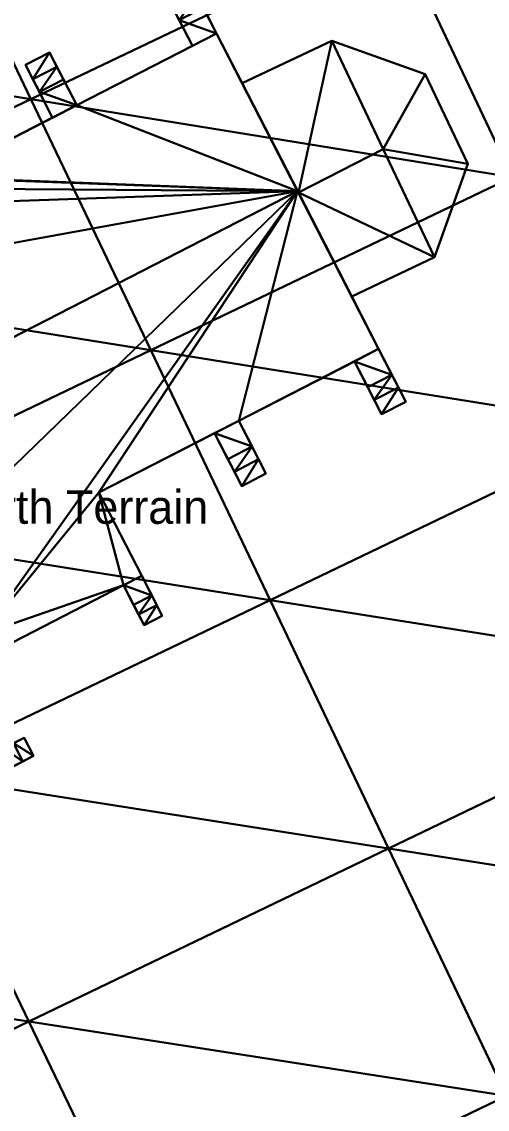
# Model space of a CAD drawing. Extents: x -73 to 71, y -63 to 63.
# Drawn here: x 6.94 to 20.79, y -17.43 to 14.95 of the extents above; entities that cross this region are included whole.
import ezdxf

# ---------------------------------------------------------------- set-up
doc = ezdxf.new("R2010")
doc.units = 0
doc.header["$MEASUREMENT"] = 0
doc.layers.get('0').update_dxf_attribs({"color": 13, "linetype": 'CONTINUOUS'})
doc.layers.add('GOOGLE_EARTH_TERRAIN', color=144, linetype='CONTINUOUS')

# ---------------------------------------------------------------- blocks, each defined once
blk = doc.blocks.new('EDGE2')
at = {"color": 252}
mesh = blk.add_polyface(dxfattribs=at)
corners = [(0, 1.77, 3.143), (0, 0), (0, 0, 3.143), (0, 1.77)]
mesh.append_faces([[corners[k] for k in face] for face in [(0, 1, 2), (1, 0, 3)]], dxfattribs={"vtx0": -1, "color": 252})
mesh = blk.add_polyface(dxfattribs=at)
corners = [(0.809, 0.905, 6.47), (0, 1.77, 7.213), (0, 0.905, 6.47), (0.809, 1.77, 7.213)]
mesh.append_faces([[corners[k] for k in face] for face in [(0, 1, 2), (1, 0, 3)]], dxfattribs={"vtx0": -1, "color": 252})
at = {"color": 253}
mesh = blk.add_polyface(dxfattribs=at)
corners = [(0, 0.905, 5.437), (0, 0.48, 3.674), (0, 0.48, 5), (0, 1.77, 3.143), (0, 0, 3.143), (0, 0.905, 6.47), (0, 1.77, 7.213)]
mesh.append_faces([[corners[k] for k in face] for face in [(0, 1, 2), (1, 3, 4), (3, 5, 6)]], dxfattribs={"vtx0": -1, "color": 253})
mesh.append_faces([[corners[k] for k in face] for face in [(3, 1, 0)]], dxfattribs={"vtx0": -1, "vtx1": -1, "vtx2": -1, "color": 253})
mesh.append_faces([[corners[k] for k in face] for face in [(3, 0, 5)]], dxfattribs={"vtx0": -1, "vtx2": -1, "color": 253})
mesh = blk.add_polyface(dxfattribs=at)
corners = [(0.809, 1.77), (0.809, 0, 3.143), (0.809, 0), (0.809, 0.48, 3.674), (0.809, 0.48, 5), (0.809, 0.905, 5.437), (0.809, 0.905, 6.47), (0.809, 1.77, 7.213)]
mesh.append_faces([[corners[k] for k in face] for face in [(0, 1, 2), (6, 0, 7)]], dxfattribs={"vtx0": -1, "color": 253})
mesh.append_faces([[corners[k] for k in face] for face in [(1, 0, 3), (3, 0, 4), (4, 0, 5), (5, 0, 6)]], dxfattribs={"vtx0": -1, "vtx1": -1, "color": 253})
at = {"color": 252}
mesh = blk.add_polyface(dxfattribs=at)
corners = [(0.809, 0.905, 6.47), (0, 0.905, 5.437), (0.809, 0.905, 5.437), (0, 0.905, 6.47)]
mesh.append_faces([[corners[k] for k in face] for face in [(0, 1, 2), (1, 0, 3)]], dxfattribs={"vtx0": -1, "color": 252})
mesh = blk.add_polyface(dxfattribs=at)
corners = [(0.809, 0.905, 5.437), (0, 0.48, 5), (0.809, 0.48, 5), (0, 0.905, 5.437)]
mesh.append_faces([[corners[k] for k in face] for face in [(0, 1, 2), (1, 0, 3)]], dxfattribs={"vtx0": -1, "color": 252})
mesh = blk.add_polyface(dxfattribs=at)
corners = [(0.809, 0.48, 5), (0, 0.48, 3.674), (0.809, 0.48, 3.674), (0, 0.48, 5)]
mesh.append_faces([[corners[k] for k in face] for face in [(0, 1, 2), (1, 0, 3)]], dxfattribs={"vtx0": -1, "color": 252})
mesh = blk.add_polyface(dxfattribs=at)
corners = [(0.809, 0.48, 3.674), (0, 0, 3.143), (0.809, 0, 3.143), (0, 0.48, 3.674)]
mesh.append_faces([[corners[k] for k in face] for face in [(0, 1, 2), (1, 0, 3)]], dxfattribs={"vtx0": -1, "color": 252})
mesh = blk.add_polyface(dxfattribs=at)
corners = [(0.809, 0, 3.143), (0, 0), (0.809, 0), (0, 0, 3.143)]
mesh.append_faces([[corners[k] for k in face] for face in [(0, 1, 2), (1, 0, 3)]], dxfattribs={"vtx0": -1, "color": 252})
blk = doc.blocks.new('EDGE')
at = {"color": 252}
mesh = blk.add_polyface(dxfattribs=at)
corners = [(0, 1.335, 2.37), (0, 0), (0, 0, 2.37), (0, 1.335)]
mesh.append_faces([[corners[k] for k in face] for face in [(0, 1, 2), (1, 0, 3)]], dxfattribs={"vtx0": -1, "color": 252})
at = {"color": 253}
mesh = blk.add_polyface(dxfattribs=at)
corners = [(0, 0.683, 4.101), (0, 0.362, 2.77), (0, 0.362, 3.77), (0, 1.335, 2.37), (0, 0, 2.37), (0, 0.683, 4.88), (0, 1.335, 5.44)]
mesh.append_faces([[corners[k] for k in face] for face in [(0, 1, 2), (1, 3, 4), (3, 5, 6)]], dxfattribs={"vtx0": -1, "color": 253})
mesh.append_faces([[corners[k] for k in face] for face in [(3, 1, 0)]], dxfattribs={"vtx0": -1, "vtx1": -1, "vtx2": -1, "color": 253})
mesh.append_faces([[corners[k] for k in face] for face in [(3, 0, 5)]], dxfattribs={"vtx0": -1, "vtx2": -1, "color": 253})
at = {"color": 252}
mesh = blk.add_polyface(dxfattribs=at)
corners = [(0.61, 0.683, 4.88), (0, 1.335, 5.44), (0, 0.683, 4.88), (0.61, 1.335, 5.44)]
mesh.append_faces([[corners[k] for k in face] for face in [(0, 1, 2), (1, 0, 3)]], dxfattribs={"vtx0": -1, "color": 252})
at = {"color": 253}
mesh = blk.add_polyface(dxfattribs=at)
corners = [(0.61, 1.335), (0.61, 0, 2.37), (0.61, 0), (0.61, 0.362, 2.77), (0.61, 0.362, 3.77), (0.61, 0.683, 4.101), (0.61, 0.683, 4.88), (0.61, 1.335, 5.44)]
mesh.append_faces([[corners[k] for k in face] for face in [(0, 1, 2), (6, 0, 7)]], dxfattribs={"vtx0": -1, "color": 253})
mesh.append_faces([[corners[k] for k in face] for face in [(1, 0, 3), (3, 0, 4), (4, 0, 5), (5, 0, 6)]], dxfattribs={"vtx0": -1, "vtx1": -1, "color": 253})
at = {"color": 252}
mesh = blk.add_polyface(dxfattribs=at)
corners = [(0.61, 0.683, 4.88), (0, 0.683, 4.101), (0.61, 0.683, 4.101), (0, 0.683, 4.88)]
mesh.append_faces([[corners[k] for k in face] for face in [(0, 1, 2), (1, 0, 3)]], dxfattribs={"vtx0": -1, "color": 252})
mesh = blk.add_polyface(dxfattribs=at)
corners = [(0.61, 0.683, 4.101), (0, 0.362, 3.77), (0.61, 0.362, 3.77), (0, 0.683, 4.101)]
mesh.append_faces([[corners[k] for k in face] for face in [(0, 1, 2), (1, 0, 3)]], dxfattribs={"vtx0": -1, "color": 252})
mesh = blk.add_polyface(dxfattribs=at)
corners = [(0.61, 0.362, 3.77), (0, 0.362, 2.77), (0.61, 0.362, 2.77), (0, 0.362, 3.77)]
mesh.append_faces([[corners[k] for k in face] for face in [(0, 1, 2), (1, 0, 3)]], dxfattribs={"vtx0": -1, "color": 252})
mesh = blk.add_polyface(dxfattribs=at)
corners = [(0.61, 0.362, 2.77), (0, 0, 2.37), (0.61, 0, 2.37), (0, 0.362, 2.77)]
mesh.append_faces([[corners[k] for k in face] for face in [(0, 1, 2), (1, 0, 3)]], dxfattribs={"vtx0": -1, "color": 252})
mesh = blk.add_polyface(dxfattribs=at)
corners = [(0.61, 0, 2.37), (0, 0), (0.61, 0), (0, 0, 2.37)]
mesh.append_faces([[corners[k] for k in face] for face in [(0, 1, 2), (1, 0, 3)]], dxfattribs={"vtx0": -1, "color": 252})
blk = doc.blocks.new('CHURCH')
for name, p, rotation in [('EDGE2', (37.93, 20.124), 179.9999999999997), ('EDGE2', (42.61, 20.124), 179.9999999999997), ('EDGE', (27.935, 1.712), 89.99999999999999)]:
    blk.add_blockref(name, p, dxfattribs=dict(rotation=rotation))
for name, p in [('EDGE2', (37.121, 6.025)), ('EDGE2', (41.801, 6.025)), ('EDGE', (32.64, 3.67))]:
    blk.add_blockref(name, p)
at = {"color": 8}
mesh = blk.add_polyface(dxfattribs=at)
corners = [(42.61, 13.075, 11.572), (26.6, 17.933, 7.88), (26.6, 13.075, 11.572), (26.6, 20.603, 5.851), (28.219, 20.603, 5.851), (28.219, 21.144, 5.44), (33.25, 18.355, 7.56), (32.64, 21.144, 5.44), (37.93, 18.355, 7.56), (42.61, 18.355, 7.56), (42.61, 13.304, 11.398), (33.25, 21.144, 5.44)]
mesh.append_faces([[corners[k] for k in face] for face in [(0, 1, 2), (9, 0, 10)]], dxfattribs={"vtx0": -1, "color": 8})
mesh.append_faces([[corners[k] for k in face] for face in [(1, 0, 3), (3, 0, 4), (4, 0, 5), (5, 6, 7), (6, 0, 8), (8, 0, 9)]], dxfattribs={"vtx0": -1, "vtx1": -1, "color": 8})
mesh.append_faces([[corners[k] for k in face] for face in [(5, 0, 6)]], dxfattribs={"vtx0": -1, "vtx1": -1, "vtx2": -1, "color": 8})
mesh.append_faces([[corners[k] for k in face] for face in [(11, 7, 6)]], dxfattribs={"vtx1": -1, "color": 8})
at = {"color": 252}
mesh = blk.add_polyface(dxfattribs=at)
corners = [(33.25, 18.355), (37.121, 18.355, 7.213), (37.121, 18.355), (33.25, 18.355, 7.56), (37.93, 18.355, 7.56), (37.93, 18.355, 7.213)]
mesh.append_faces([[corners[k] for k in face] for face in [(0, 1, 2), (1, 4, 5)]], dxfattribs={"vtx0": -1, "color": 252})
mesh.append_faces([[corners[k] for k in face] for face in [(4, 1, 3)]], dxfattribs={"vtx0": -1, "vtx1": -1, "color": 252})
mesh.append_faces([[corners[k] for k in face] for face in [(1, 0, 3)]], dxfattribs={"vtx0": -1, "vtx2": -1, "color": 252})
mesh = blk.add_polyface(dxfattribs=at)
corners = [(37.93, 18.355), (41.801, 18.355, 7.213), (41.801, 18.355), (37.93, 18.355, 3.143), (37.93, 18.355, 7.213), (37.93, 18.355, 7.56), (42.61, 18.355, 7.213), (42.61, 18.355, 7.56)]
mesh.append_faces([[corners[k] for k in face] for face in [(0, 1, 2), (6, 5, 7)]], dxfattribs={"vtx0": -1, "color": 252})
mesh.append_faces([[corners[k] for k in face] for face in [(1, 5, 6)]], dxfattribs={"vtx0": -1, "vtx1": -1, "color": 252})
mesh.append_faces([[corners[k] for k in face] for face in [(1, 0, 3), (1, 3, 4), (1, 4, 5)]], dxfattribs={"vtx0": -1, "vtx2": -1, "color": 252})
at = {"color": 9}
mesh = blk.add_polyface(dxfattribs=at)
corners = [(42.61, 18.355, 7.56), (42.61, 12.873, 11.418), (42.61, 7.795, 7.56), (42.61, 13.304, 11.396), (42.61, 13.075, 11.572), (42.61, 13.304, 11.398), (42.61, 12.873, 11.419)]
mesh.append_faces([[corners[k] for k in face] for face in [(1, 3, 4), (3, 0, 5)]], dxfattribs={"vtx0": -1, "color": 9})
mesh.append_faces([[corners[k] for k in face] for face in [(0, 1, 2)]], dxfattribs={"vtx0": -1, "vtx1": -1, "color": 9})
mesh.append_faces([[corners[k] for k in face] for face in [(1, 0, 3)]], dxfattribs={"vtx0": -1, "vtx1": -1, "vtx2": -1, "color": 9})
mesh.append_faces([[corners[k] for k in face] for face in [(6, 2, 1)]], dxfattribs={"vtx1": -1, "color": 9})
at = {"color": 253}
mesh = blk.add_polyface(dxfattribs=at)
corners = [(42.61, 18.355), (42.61, 16.685, 4.83), (42.61, 16.685), (42.61, 9.551), (42.61, 7.795, 7.213), (42.61, 7.795), (42.61, 7.795, 7.56), (42.61, 9.551, 4.83), (42.61, 13.028, 7.15), (42.61, 18.355, 7.56), (42.61, 18.355, 3.143), (42.61, 18.355, 7.213)]
mesh.append_faces([[corners[k] for k in face] for face in [(0, 1, 2), (3, 4, 5), (9, 10, 11)]], dxfattribs={"vtx0": -1, "color": 253})
mesh.append_faces([[corners[k] for k in face] for face in [(4, 3, 6), (6, 8, 9)]], dxfattribs={"vtx0": -1, "vtx1": -1, "color": 253})
mesh.append_faces([[corners[k] for k in face] for face in [(9, 1, 0)]], dxfattribs={"vtx0": -1, "vtx1": -1, "vtx2": -1, "color": 253})
mesh.append_faces([[corners[k] for k in face] for face in [(6, 3, 7), (6, 7, 8), (9, 8, 1), (9, 0, 10)]], dxfattribs={"vtx0": -1, "vtx2": -1, "color": 253})
at = {"color": 252}
mesh = blk.add_polyface(dxfattribs=at)
corners = [(42.61, 16.685, 4.83), (45.562, 16.592), (42.61, 16.685), (45.562, 16.592, 4.83)]
mesh.append_faces([[corners[k] for k in face] for face in [(0, 1, 2), (1, 0, 3)]], dxfattribs={"vtx0": -1, "color": 252})
at = {"color": 251}
mesh = blk.add_polyface(dxfattribs=at)
corners = [(45.562, 16.592, 4.83), (42.61, 16.685, 4.83), (42.61, 13.028, 7.15)]
mesh.append_faces([[corners[k] for k in face] for face in [(0, 1, 2)]], dxfattribs={"color": 251})
mesh = blk.add_polyface(dxfattribs=at)
corners = [(45.562, 16.592, 4.83), (42.61, 13.028, 7.15), (45.45, 13.028, 7.15)]
mesh.append_faces([[corners[k] for k in face] for face in [(0, 1, 2)]], dxfattribs={"color": 251})
mesh = blk.add_polyface(dxfattribs=at)
corners = [(47.584, 14.438, 4.83), (45.562, 16.592, 4.83), (45.45, 13.028, 7.15)]
mesh.append_faces([[corners[k] for k in face] for face in [(0, 1, 2)]], dxfattribs={"color": 251})
at = {"color": 8}
mesh = blk.add_polyface(dxfattribs=at)
corners = [(45.562, 16.592), (47.584, 14.438, 4.83), (47.584, 14.438), (45.562, 16.592, 4.83)]
mesh.append_faces([[corners[k] for k in face] for face in [(0, 1, 2), (1, 0, 3)]], dxfattribs={"vtx0": -1, "color": 8})
at = {"color": 251}
mesh = blk.add_polyface(dxfattribs=at)
corners = [(47.584, 14.438, 4.83), (45.45, 13.028, 7.15), (47.491, 11.486, 4.83)]
mesh.append_faces([[corners[k] for k in face] for face in [(0, 1, 2)]], dxfattribs={"color": 251})
at = {"color": 8}
mesh = blk.add_polyface(dxfattribs=at)
corners = [(47.584, 14.438), (47.491, 11.486, 4.83), (47.491, 11.486), (47.584, 14.438, 4.83)]
mesh.append_faces([[corners[k] for k in face] for face in [(0, 1, 2), (1, 0, 3)]], dxfattribs={"vtx0": -1, "color": 8})
at = {"color": 252}
mesh = blk.add_polyface(dxfattribs=at)
corners = [(42.61, 13.404, 12.113), (42.61, 13.224, 11.763), (42.61, 13.164, 12.113), (42.61, 13.404, 11.763), (42.61, 13.164, 12.263), (42.61, 12.954, 12.113), (42.61, 12.954, 12.263), (42.61, 12.974, 11.763), (42.61, 12.974, 11.673), (42.61, 13.075, 11.572), (42.61, 13.224, 11.603), (42.61, 13.304, 11.398), (42.61, 13.304, 11.603), (42.61, 12.873, 11.419), (42.61, 12.873, 11.608), (42.61, 12.844, 12.113), (42.61, 12.734, 11.763), (42.61, 12.734, 12.113)]
mesh.append_faces([[corners[k] for k in face] for face in [(1, 0, 3), (4, 5, 6), (11, 10, 12), (8, 13, 14), (15, 16, 17)]], dxfattribs={"vtx0": -1, "color": 252})
mesh.append_faces([[corners[k] for k in face] for face in [(0, 1, 2), (7, 4, 8), (9, 10, 11), (10, 2, 1), (13, 8, 9), (16, 15, 7)]], dxfattribs={"vtx0": -1, "vtx1": -1, "color": 252})
mesh.append_faces([[corners[k] for k in face] for face in [(5, 4, 7), (8, 4, 9), (9, 2, 10)]], dxfattribs={"vtx0": -1, "vtx1": -1, "vtx2": -1, "color": 252})
mesh.append_faces([[corners[k] for k in face] for face in [(9, 4, 2), (7, 15, 5)]], dxfattribs={"vtx0": -1, "vtx2": -1, "color": 252})
mesh = blk.add_polyface(dxfattribs=at)
corners = [(42.61, 13.304, 11.396), (42.61, 13.075, 11.572), (42.61, 13.304, 11.398), (42.61, 12.873, 11.418), (42.61, 12.873, 11.419)]
mesh.append_faces([[corners[k] for k in face] for face in [(0, 1, 2), (1, 3, 4)]], dxfattribs={"color": 252})
at = {"color": 8}
mesh = blk.add_polyface(dxfattribs=at)
corners = [(28.26, 5.635, 5.919), (26.6, 8.216, 7.88), (26.6, 5.635, 5.919), (32.64, 5.005, 5.44), (28.26, 5.005, 5.44), (42.61, 13.075, 11.572), (26.6, 13.075, 11.572), (33.25, 7.795, 7.56), (33.25, 5.005, 5.44), (37.93, 7.795, 7.56), (42.61, 7.795, 7.56), (42.61, 12.873, 11.419)]
mesh.append_faces([[corners[k] for k in face] for face in [(0, 1, 2), (3, 0, 4), (1, 5, 6), (7, 3, 8), (5, 10, 11)]], dxfattribs={"vtx0": -1, "color": 8})
mesh.append_faces([[corners[k] for k in face] for face in [(5, 1, 0), (5, 0, 7), (7, 0, 3)]], dxfattribs={"vtx0": -1, "vtx1": -1, "vtx2": -1, "color": 8})
mesh.append_faces([[corners[k] for k in face] for face in [(5, 7, 9), (5, 9, 10)]], dxfattribs={"vtx0": -1, "vtx2": -1, "color": 8})
at = {"color": 251}
mesh = blk.add_polyface(dxfattribs=at)
corners = [(45.45, 13.028, 7.15), (42.61, 13.028, 7.15), (45.337, 9.465, 4.83)]
mesh.append_faces([[corners[k] for k in face] for face in [(0, 1, 2)]], dxfattribs={"color": 251})
mesh = blk.add_polyface(dxfattribs=at)
corners = [(45.337, 9.465, 4.83), (42.61, 13.028, 7.15), (42.61, 9.551, 4.83)]
mesh.append_faces([[corners[k] for k in face] for face in [(0, 1, 2)]], dxfattribs={"color": 251})
mesh = blk.add_polyface(dxfattribs=at)
corners = [(47.491, 11.486, 4.83), (45.45, 13.028, 7.15), (45.337, 9.465, 4.83)]
mesh.append_faces([[corners[k] for k in face] for face in [(0, 1, 2)]], dxfattribs={"color": 251})
at = {"color": 8}
mesh = blk.add_polyface(dxfattribs=at)
corners = [(47.491, 11.486, 4.83), (45.337, 9.465), (47.491, 11.486), (45.337, 9.465, 4.83)]
mesh.append_faces([[corners[k] for k in face] for face in [(0, 1, 2), (1, 0, 3)]], dxfattribs={"vtx0": -1, "color": 8})
mesh = blk.add_polyface(dxfattribs=at)
corners = [(45.337, 9.465, 4.83), (42.61, 9.551), (45.337, 9.465), (42.61, 9.551, 4.83)]
mesh.append_faces([[corners[k] for k in face] for face in [(0, 1, 2), (1, 0, 3)]], dxfattribs={"vtx0": -1, "color": 8})
at = {"color": 253}
mesh = blk.add_polyface(dxfattribs=at)
corners = [(33.25, 7.795), (33.25, 5.005, 5.44), (33.25, 5.005), (33.25, 7.795, 7.56)]
mesh.append_faces([[corners[k] for k in face] for face in [(0, 1, 2), (1, 0, 3)]], dxfattribs={"vtx0": -1, "color": 253})
at = {"color": 252}
mesh = blk.add_polyface(dxfattribs=at)
corners = [(37.93, 7.795, 7.56), (37.121, 7.795, 7.213), (37.93, 7.795, 7.213), (37.121, 7.795), (33.25, 7.795, 7.56), (33.25, 7.795), (37.121, 7.795, 3.143)]
mesh.append_faces([[corners[k] for k in face] for face in [(0, 1, 2), (3, 4, 5)]], dxfattribs={"vtx0": -1, "color": 252})
mesh.append_faces([[corners[k] for k in face] for face in [(4, 1, 0)]], dxfattribs={"vtx0": -1, "vtx1": -1, "color": 252})
mesh.append_faces([[corners[k] for k in face] for face in [(4, 3, 6), (4, 6, 1)]], dxfattribs={"vtx0": -1, "vtx2": -1, "color": 252})
mesh = blk.add_polyface(dxfattribs=at)
corners = [(42.61, 7.795, 7.56), (41.801, 7.795, 7.213), (42.61, 7.795, 7.213), (37.93, 7.795, 7.213), (37.93, 7.795, 7.56), (41.801, 7.795), (37.93, 7.795), (41.801, 7.795, 3.143)]
mesh.append_faces([[corners[k] for k in face] for face in [(0, 1, 2), (3, 0, 4), (5, 3, 6)]], dxfattribs={"vtx0": -1, "color": 252})
mesh.append_faces([[corners[k] for k in face] for face in [(1, 0, 3)]], dxfattribs={"vtx0": -1, "vtx1": -1, "vtx2": -1, "color": 252})
mesh.append_faces([[corners[k] for k in face] for face in [(3, 5, 7), (3, 7, 1)]], dxfattribs={"vtx0": -1, "vtx2": -1, "color": 252})
mesh = blk.add_polyface(dxfattribs=at)
corners = [(32.64, 5.005), (28.26, 5.005, 5.44), (28.26, 5.005), (32.64, 5.005, 2.37), (32.64, 5.005, 5.44)]
mesh.append_faces([[corners[k] for k in face] for face in [(0, 1, 2), (1, 3, 4)]], dxfattribs={"vtx0": -1, "color": 252})
mesh.append_faces([[corners[k] for k in face] for face in [(1, 0, 3)]], dxfattribs={"vtx0": -1, "vtx2": -1, "color": 252})
blk = doc.blocks.new('GOOGLE_EARTH_TERRAIN')
at = {"color": 252}
mesh = blk.add_polyface(dxfattribs=at)
corners = [(7.209, 12.639, -0.176), (3.622, 20.145, -0.411), (-7.214, 14.968, -0.508)]
mesh.append_faces([[corners[k] for k in face] for face in [(0, 1, 2)]], dxfattribs={"color": 252})
mesh = blk.add_polyface(dxfattribs=at)
corners = [(17.998, 17.803, -0.087), (3.622, 20.145, -0.411), (7.209, 12.639, -0.176)]
mesh.append_faces([[corners[k] for k in face] for face in [(0, 1, 2)]], dxfattribs={"color": 252})
mesh = blk.add_polyface(dxfattribs=at)
corners = [(21.536, 10.323, 0.179), (17.998, 17.803, -0.087), (7.209, 12.639, -0.176)]
mesh.append_faces([[corners[k] for k in face] for face in [(0, 1, 2)]], dxfattribs={"color": 252})
mesh = blk.add_polyface(dxfattribs=at)
corners = [(32.275, 15.471, 0.268), (17.998, 17.803, -0.087), (21.536, 10.323, 0.179)]
mesh.append_faces([[corners[k] for k in face] for face in [(0, 1, 2)]], dxfattribs={"color": 252})
mesh = blk.add_polyface(dxfattribs=at)
corners = [(7.209, 12.639, -0.176), (-7.214, 14.968, -0.508), (-3.6, 7.468, -0.287)]
mesh.append_faces([[corners[k] for k in face] for face in [(0, 1, 2)]], dxfattribs={"color": 252})
mesh = blk.add_polyface(dxfattribs=at)
corners = [(10.777, 5.166, 0.09), (7.209, 12.639, -0.176), (-3.6, 7.468, -0.287)]
mesh.append_faces([[corners[k] for k in face] for face in [(0, 1, 2)]], dxfattribs={"color": 252})
mesh = blk.add_polyface(dxfattribs=at)
corners = [(21.536, 10.323, 0.179), (7.209, 12.639, -0.176), (10.777, 5.166, 0.09)]
mesh.append_faces([[corners[k] for k in face] for face in [(0, 1, 2)]], dxfattribs={"color": 252})
mesh = blk.add_polyface(dxfattribs=at)
corners = [(25.055, 2.881, 0.443), (21.536, 10.323, 0.179), (10.777, 5.166, 0.09)]
mesh.append_faces([[corners[k] for k in face] for face in [(0, 1, 2)]], dxfattribs={"color": 252})
mesh = blk.add_polyface(dxfattribs=at)
corners = [(10.777, 5.166, 0.09), (-3.6, 7.468, -0.287), (0, 0)]
mesh.append_faces([[corners[k] for k in face] for face in [(0, 1, 2)]], dxfattribs={"color": 252})
mesh = blk.add_polyface(dxfattribs=at)
corners = [(14.327, -2.269, 0.354), (10.777, 5.166, 0.09), (0, 0)]
mesh.append_faces([[corners[k] for k in face] for face in [(0, 1, 2)]], dxfattribs={"color": 252})
mesh = blk.add_polyface(dxfattribs=at)
corners = [(25.055, 2.881, 0.443), (10.777, 5.166, 0.09), (14.327, -2.269, 0.354)]
mesh.append_faces([[corners[k] for k in face] for face in [(0, 1, 2)]], dxfattribs={"color": 252})
mesh = blk.add_polyface(dxfattribs=at)
corners = [(28.556, -4.523, 0.706), (25.055, 2.881, 0.443), (14.327, -2.269, 0.354)]
mesh.append_faces([[corners[k] for k in face] for face in [(0, 1, 2)]], dxfattribs={"color": 252})
mesh = blk.add_polyface(dxfattribs=at)
corners = [(14.327, -2.269, 0.354), (0, 0), (3.58, -7.428, 0.265)]
mesh.append_faces([[corners[k] for k in face] for face in [(0, 1, 2)]], dxfattribs={"color": 252})
mesh = blk.add_polyface(dxfattribs=at)
corners = [(17.858, -9.667, 0.618), (14.327, -2.269, 0.354), (3.58, -7.428, 0.265)]
mesh.append_faces([[corners[k] for k in face] for face in [(0, 1, 2)]], dxfattribs={"color": 252})
mesh = blk.add_polyface(dxfattribs=at)
corners = [(28.556, -4.523, 0.706), (14.327, -2.269, 0.354), (17.858, -9.667, 0.618)]
mesh.append_faces([[corners[k] for k in face] for face in [(0, 1, 2)]], dxfattribs={"color": 252})
mesh = blk.add_polyface(dxfattribs=at)
corners = [(32.039, -11.89, 0.968), (28.556, -4.523, 0.706), (17.858, -9.667, 0.618)]
mesh.append_faces([[corners[k] for k in face] for face in [(0, 1, 2)]], dxfattribs={"color": 252})
mesh = blk.add_polyface(dxfattribs=at)
corners = [(7.142, -14.819, 0.529), (3.58, -7.428, 0.265), (-7.192, -12.609, 0.075)]
mesh.append_faces([[corners[k] for k in face] for face in [(0, 1, 2)]], dxfattribs={"color": 252})
mesh = blk.add_polyface(dxfattribs=at)
corners = [(17.858, -9.667, 0.618), (3.58, -7.428, 0.265), (7.142, -14.819, 0.529)]
mesh.append_faces([[corners[k] for k in face] for face in [(0, 1, 2)]], dxfattribs={"color": 252})
mesh = blk.add_polyface(dxfattribs=at)
corners = [(21.372, -17.026, 0.88), (17.858, -9.667, 0.618), (7.142, -14.819, 0.529)]
mesh.append_faces([[corners[k] for k in face] for face in [(0, 1, 2)]], dxfattribs={"color": 252})
mesh = blk.add_polyface(dxfattribs=at)
corners = [(32.039, -11.89, 0.968), (17.858, -9.667, 0.618), (21.372, -17.026, 0.88)]
mesh.append_faces([[corners[k] for k in face] for face in [(0, 1, 2)]], dxfattribs={"color": 252})
mesh = blk.add_polyface(dxfattribs=at)
corners = [(7.142, -14.819, 0.529), (-7.192, -12.609, 0.075), (-3.593, -19.986, 0.408)]
mesh.append_faces([[corners[k] for k in face] for face in [(0, 1, 2)]], dxfattribs={"color": 252})
mesh = blk.add_polyface(dxfattribs=at)
corners = [(10.686, -22.172, 0.791), (7.142, -14.819, 0.529), (-3.593, -19.986, 0.408)]
mesh.append_faces([[corners[k] for k in face] for face in [(0, 1, 2)]], dxfattribs={"color": 252})
mesh = blk.add_polyface(dxfattribs=at)
corners = [(21.372, -17.026, 0.88), (7.142, -14.819, 0.529), (10.686, -22.172, 0.791)]
mesh.append_faces([[corners[k] for k in face] for face in [(0, 1, 2)]], dxfattribs={"color": 252})
mesh = blk.add_polyface(dxfattribs=at)
corners = [(24.867, -24.348, 1.14), (21.372, -17.026, 0.88), (10.686, -22.172, 0.791)]
mesh.append_faces([[corners[k] for k in face] for face in [(0, 1, 2)]], dxfattribs={"color": 252})

msp = doc.modelspace()

# ---------------------------------------------------------------- block references
at = {"rotation": 27.18503266827906}
msp.add_blockref('CHURCH', (-16.781, -21.195, -0.241), dxfattribs=at)
at = {"layer": 'GOOGLE_EARTH_TERRAIN'}
ref = msp.add_blockref('GOOGLE_EARTH_TERRAIN', (0, 0), dxfattribs=at)
ref.add_attrib('Skp_GroupInstanceName', 'Google Earth Terrain', (0, 0), dxfattribs={"layer": '0', "height": 1})

doc.saveas('drawing.dxf')
